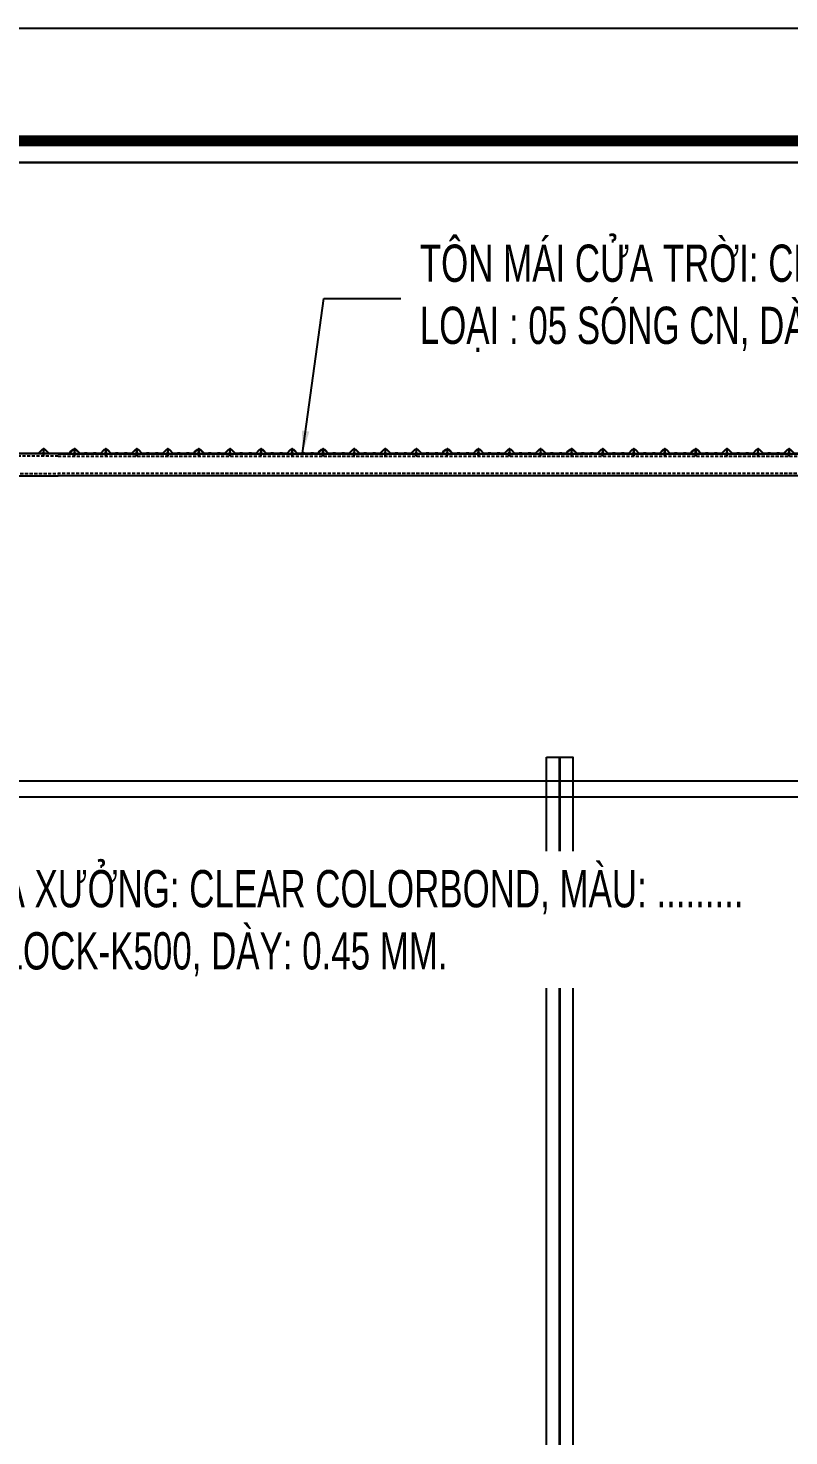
# Model space of a CAD drawing. Header units: inches. Extents: x 315041 to 662841, y -45540 to -35018.
# Drawn here: x 330982.1 to 331043.3, y -36274.4 to -36161.1 of the extents above; entities that cross this region are included whole.
import ezdxf

# ---------------------------------------------------------------- set-up
doc = ezdxf.new("R2010")
doc.units = ezdxf.units.IN
doc.header["$MEASUREMENT"] = 0
doc.linetypes.add('HIDDEN', pattern=[0.375, 0.25, -0.125])
for name, color, linetype in [('2', 2, 'Continuous'), ('3', 3, 'Continuous'), ('7', 7, 'Continuous'), ('BAO KHUNG', 31, 'Continuous'), ('STRUCTURE', 1, 'Continuous')]:
    doc.layers.add(name, color=color, linetype=linetype)
doc.styles.add('ST1H', font='vnshxh.shx', dxfattribs={"width": 0.7})
doc.dimstyles.new('3', dxfattribs={"dimtxt": 3.5, "dimasz": 1.8, "dimexe": 1, "dimexo": 0, "dimgap": 1, "dimtad": 1, "dimdec": 0, "dimlfac": 3, "dimzin": 0, "dimdsep": 46, "dimtxsty": 'ST1H', "dimblk": 'OBLIQUE', "dimcen": 1, "dimdle": 1, "dimclrd": 8, "dimclre": 8, "dimclrt": 3, "dimadec": 0, "dimazin": 0, "dimtfac": 1, "dimtdec": 0, "dimtix": 1, "dimtofl": 0, "dimtmove": 1, "dimatfit": 3, "dimfxl": 0.18, "dimtolj": 1, "dimtzin": 0, "dimlwd": -1, "dimlwe": -1, "dimarcsym": 1})

# ---------------------------------------------------------------- blocks, each defined once
blk = doc.blocks.new('A$C26A6701F')
at = {"layer": 'STRUCTURE', "color": 1, "linetype": 'Continuous'}
for p, q in [((0, 17.2), (1.3, 17.5)), ((0, 17.1), (0, 17.2)), ((0, 17.2), (4, 17.2)), ((4, 17.1), (0, 17.1)), ((3.9, 16.7), (0.1, 16.7)), ((0.4, 17.8), (3.6, 17.8)), ((0.4, 17.6), (1.2, 17.6)), ((0.9, 17.8), (0.9, 18.8)), ((1, 17.8), (1, 18.6)), ((1, 6.2), (2.8, 6.5)), ((1.3, 6.4), (1, 6.2)), ((1, 6.2), (1.3, 6.1)), ((1.3, 6), (1, 5.8)), ((1, 5.8), (2.8, 6)), ((1, 5.8), (1.3, 5.6)), ((1, 5.3), (2.8, 5.6)), ((1.3, 5.5), (1, 5.3)), ((1, 5.3), (1.3, 5.2)), ((1, 4.8), (2.8, 5.1)), ((1.3, 5), (1, 4.8)), ((1, 4.8), (1.3, 4.7)), ((1, 4.3), (2.8, 4.6)), ((1.3, 4.5), (1, 4.3)), ((1, 4.3), (1.3, 4.2)), ((1.3, 4.1), (1, 3.9)), ((1, 3.9), (2.8, 4.1)), ((1, 3.9), (1.3, 3.8)), ((1.3, 3.6), (1, 3.4)), ((1, 3.4), (2.3, 3.6)), ((1, 3.4), (1.3, 3.3)), ((1.1, 18.9), (2.9, 18.9)), ((1.2, 16.7), (1.1, 16.7)), ((1.1, 16.7), (1.4, 16.6)), ((1.1, 16.7), (1.4, 16.7)), ((1.1, 16.2), (2.9, 16.5)), ((1.4, 16.4), (1.1, 16.2)), ((1.1, 16.2), (1.4, 16.1)), ((1.1, 15.7), (2.9, 16)), ((1.4, 15.9), (1.1, 15.7)), ((1.1, 15.7), (1.4, 15.6)), ((1.4, 15.5), (1.1, 15.2)), ((1.1, 15.2), (2.9, 15.5)), ((1.1, 15.2), (1.4, 15.1)), ((1.4, 15), (1.1, 14.8)), ((1.1, 14.8), (2.9, 15)), ((1.1, 14.8), (1.4, 14.7)), ((1.1, 14.3), (2.9, 14.6)), ((1.4, 14.5), (1.1, 14.3)), ((1.1, 14.3), (1.4, 14.2)), ((1.1, 13.8), (2.9, 14.1)), ((1.4, 14), (1.1, 13.8)), ((1.1, 13.8), (1.4, 13.7)), ((1.4, 13.6), (1.1, 13.3)), ((1.1, 13.3), (2.9, 13.6)), ((1.1, 13.3), (1.4, 13.2)), ((1.1, 12.9), (2.9, 13.2)), ((1.4, 13.1), (1.1, 12.9)), ((1.1, 12.9), (1.4, 12.8)), ((1.1, 12.4), (2.9, 12.7)), ((1.4, 12.6), (1.1, 12.4)), ((1.1, 12.4), (1.4, 12.3)), ((1.1, 11.9), (2.9, 12.2)), ((1.4, 12.1), (1.1, 11.9)), ((1.1, 11.9), (1.4, 11.8)), ((1.4, 11.7), (1.1, 11.5)), ((1.1, 11.5), (2.9, 11.7)), ((1.1, 11.5), (1.4, 11.3)), ((1.1, 11), (2.9, 11.3)), ((1.4, 11.2), (1.1, 11)), ((1.1, 11), (1.3, 10.9)), ((1.1, 10.5), (2.9, 10.8)), ((1.4, 10.7), (1.1, 10.5)), ((1.1, 10.5), (1.3, 10.4)), ((1.1, 10), (2.9, 10.3)), ((1.3, 10.2), (1.1, 10)), ((1.1, 10), (1.3, 9.9)), ((1.3, 9.8), (1.1, 9.6)), ((1.1, 9.6), (2.9, 9.8)), ((1.1, 9.6), (1.3, 9.4)), ((1.1, 9.1), (2.8, 9.4)), ((1.3, 9.3), (1.1, 9.1)), ((1.1, 9.1), (1.3, 9)), ((1.1, 8.6), (2.8, 8.9)), ((1.3, 8.8), (1.1, 8.6)), ((1.1, 8.6), (1.3, 8.5)), ((1.1, 8.1), (2.8, 8.4)), ((1.3, 8.3), (1.1, 8.1)), ((1.1, 8.1), (1.3, 8)), ((1.3, 7.9), (1.1, 7.7)), ((1.1, 7.7), (2.8, 7.9)), ((1.1, 7.7), (1.3, 7.5)), ((1.1, 7.2), (2.8, 7.5)), ((1.3, 7.4), (1.1, 7.2)), ((1.1, 7.2), (1.3, 7.1)), ((1.1, 6.7), (2.8, 7)), ((1.3, 6.9), (1.1, 6.7)), ((1.1, 6.7), (1.3, 6.6)), ((1.2, 17.6), (2.8, 17.6)), ((1.3, 17.5), (1.3, 17.6)), ((1.3, 17.5), (2.7, 17.5)), ((1.3, 10.7), (1.3, 10.9)), ((1.3, 10.4), (2.7, 10.6)), ((2.7, 10.4), (1.3, 10.2)), ((1.3, 10.2), (1.3, 10.4)), ((1.3, 9.9), (2.7, 10.1)), ((2.7, 9.9), (1.3, 9.8)), ((1.3, 9.9), (1.3, 9.8)), ((1.3, 9.4), (2.7, 9.6)), ((2.6, 9.5), (1.3, 9.3)), ((1.3, 9.3), (1.3, 9.4)), ((1.3, 9), (2.7, 9.2)), ((2.6, 9), (1.3, 8.8)), ((1.3, 8.8), (1.3, 9)), ((1.3, 8.5), (2.7, 8.7)), ((2.6, 8.5), (1.3, 8.3)), ((1.3, 8.3), (1.3, 8.5)), ((1.3, 8), (2.7, 8.2)), ((2.6, 8), (1.3, 7.9)), ((1.3, 7.9), (1.3, 8)), ((1.3, 7.5), (2.7, 7.7)), ((2.6, 7.6), (1.3, 7.4)), ((1.3, 7.4), (1.3, 7.5)), ((1.3, 7.1), (2.7, 7.3)), ((2.6, 7.1), (1.3, 6.9)), ((1.3, 6.9), (1.3, 7.1)), ((1.3, 6.6), (2.7, 6.8)), ((2.6, 6.6), (1.3, 6.4)), ((1.3, 6.4), (1.3, 6.6)), ((1.3, 6.1), (2.6, 6.3)), ((2.6, 6.1), (1.3, 6)), ((1.3, 6), (1.3, 6.1)), ((1.3, 5.6), (2.6, 5.8)), ((2.6, 5.7), (1.3, 5.5)), ((1.3, 5.5), (1.3, 5.6)), ((1.3, 5.2), (2.6, 5.4)), ((2.6, 5.2), (1.3, 5)), ((1.3, 5), (1.3, 5.2)), ((1.3, 4.7), (2.6, 4.9)), ((2.6, 4.7), (1.3, 4.5)), ((1.3, 4.5), (1.3, 4.7)), ((1.3, 4.2), (2.6, 4.4)), ((2.6, 4.3), (1.3, 4.1)), ((1.3, 4.1), (1.3, 4.2)), ((1.3, 3.8), (2.6, 3.9)), ((1.3, 3.6), (1.3, 3.8)), ((2.3, 3.7), (1.3, 3.6)), ((1.3, 3.3), (2.2, 3.4)), ((1.3, 0.6), (1.3, 3.3)), ((1.3, 0.6), (1.4, 0.8)), ((1.3, 0.6), (1.9, 0)), ((1.4, 16.6), (2.4, 16.7)), ((2.7, 16.6), (1.4, 16.4)), ((1.4, 16.4), (1.4, 16.6)), ((1.4, 16.1), (2.7, 16.3)), ((2.7, 16.1), (1.4, 15.9)), ((1.4, 15.9), (1.4, 16.1)), ((1.4, 15.6), (2.7, 15.8)), ((2.7, 15.6), (1.4, 15.5)), ((1.4, 15.5), (1.4, 15.6)), ((1.4, 15.1), (2.7, 15.3)), ((2.7, 15.2), (1.4, 15)), ((1.4, 15), (1.4, 15.1)), ((1.4, 14.7), (2.7, 14.9)), ((2.7, 14.7), (1.4, 14.5)), ((1.4, 14.5), (1.4, 14.7)), ((1.4, 14.2), (2.7, 14.4)), ((2.7, 14.2), (1.4, 14)), ((1.4, 14), (1.4, 14.2)), ((1.4, 13.7), (2.7, 13.9)), ((2.7, 13.7), (1.4, 13.6)), ((1.4, 13.6), (1.4, 13.7)), ((1.4, 13.2), (2.7, 13.4)), ((2.7, 13.3), (1.4, 13.1)), ((1.4, 13.2), (1.4, 13.1)), ((1.4, 12.8), (2.7, 13)), ((2.7, 12.8), (1.4, 12.6)), ((1.4, 12.6), (1.4, 12.8)), ((1.4, 12.3), (2.7, 12.5)), ((2.7, 12.3), (1.4, 12.1)), ((1.4, 12.1), (1.4, 12.3)), ((1.4, 11.8), (2.7, 12)), ((2.7, 11.8), (1.4, 11.7)), ((1.4, 11.7), (1.4, 11.8)), ((1.4, 11.3), (2.7, 11.5)), ((2.7, 11.4), (1.4, 11.2)), ((1.4, 11.2), (1.4, 11.3)), ((1.3, 10.9), (2.7, 11.1)), ((2.7, 10.9), (1.4, 10.7)), ((1.7, 0.8), (2, 0)), ((1.9, 18.6), (2, 17.8)), ((2, 17.8), (2.1, 18.6)), ((2, 0), (2.6, 0.6)), ((2, 0.1), (2.3, 0.6)), ((2.4, 1), (2.6, 3.7)), ((2.6, 3.8), (2.5, 3.8)), ((2.5, 3.6), (2.8, 3.7)), ((2.5, 3.5), (2.6, 3.5)), ((2.6, 9.5), (2.7, 9.6)), ((2.6, 9.5), (2.8, 9.4)), ((2.6, 9), (2.6, 9.2)), ((2.6, 9), (2.8, 8.9)), ((2.6, 8.5), (2.6, 8.7)), ((2.6, 8.5), (2.8, 8.4)), ((2.6, 8), (2.6, 8.2)), ((2.6, 8), (2.8, 7.9)), ((2.6, 7.6), (2.6, 7.7)), ((2.6, 7.6), (2.8, 7.5)), ((2.6, 7.1), (2.6, 7.3)), ((2.6, 7.1), (2.8, 7)), ((2.6, 6.6), (2.6, 6.8)), ((2.6, 6.6), (2.8, 6.5)), ((2.6, 6.3), (2.8, 6.5)), ((2.6, 6.1), (2.6, 6.3)), ((2.6, 6.1), (2.8, 6)), ((2.6, 5.8), (2.8, 6)), ((2.6, 5.7), (2.6, 5.8)), ((2.6, 5.7), (2.8, 5.6)), ((2.6, 5.4), (2.8, 5.6)), ((2.6, 5.2), (2.6, 5.4)), ((2.6, 5.2), (2.8, 5.1)), ((2.6, 4.9), (2.8, 5.1)), ((2.6, 4.7), (2.6, 4.9)), ((2.6, 4.7), (2.8, 4.6)), ((2.6, 4.4), (2.8, 4.6)), ((2.6, 4.3), (2.6, 4.4)), ((2.8, 4.1), (2.6, 4.3)), ((2.6, 3.9), (2.8, 4.1)), ((2.6, 3.8), (2.6, 3.9)), ((2.8, 3.7), (2.6, 3.8)), ((2.6, 3.5), (2.8, 3.7)), ((2.6, 0.6), (2.6, 3.5)), ((2.7, 17.5), (2.7, 17.6)), ((2.7, 17.5), (4, 17.2)), ((2.7, 16.6), (2.7, 16.7)), ((2.7, 16.6), (2.9, 16.5)), ((2.7, 16.3), (2.9, 16.5)), ((2.7, 16.1), (2.7, 16.3)), ((2.7, 16.1), (2.9, 16)), ((2.7, 15.8), (2.9, 16)), ((2.7, 15.6), (2.7, 15.8)), ((2.7, 15.6), (2.9, 15.5)), ((2.7, 15.3), (2.9, 15.5)), ((2.7, 15.2), (2.7, 15.3)), ((2.7, 15.2), (2.9, 15)), ((2.7, 14.9), (2.9, 15)), ((2.7, 14.7), (2.7, 14.9)), ((2.7, 14.7), (2.9, 14.6)), ((2.7, 14.4), (2.9, 14.6)), ((2.7, 14.2), (2.7, 14.4)), ((2.7, 14.2), (2.9, 14.1)), ((2.7, 13.9), (2.9, 14.1)), ((2.7, 13.7), (2.7, 13.9)), ((2.7, 13.7), (2.9, 13.6)), ((2.7, 13.4), (2.9, 13.6)), ((2.7, 13.4), (2.7, 13.3)), ((2.7, 13.3), (2.9, 13.2)), ((2.7, 13), (2.9, 13.2)), ((2.7, 12.8), (2.7, 13)), ((2.7, 12.8), (2.9, 12.7)), ((2.7, 12.5), (2.9, 12.7)), ((2.7, 12.3), (2.7, 12.5)), ((2.7, 12.3), (2.9, 12.2)), ((2.7, 12), (2.9, 12.2)), ((2.7, 11.8), (2.7, 12)), ((2.7, 11.8), (2.9, 11.7)), ((2.7, 11.5), (2.9, 11.7)), ((2.7, 11.4), (2.7, 11.5)), ((2.7, 11.4), (2.9, 11.3)), ((2.7, 11.1), (2.9, 11.3)), ((2.7, 10.9), (2.7, 11.1)), ((2.7, 10.9), (2.9, 10.8)), ((2.7, 10.6), (2.9, 10.8)), ((2.7, 10.4), (2.7, 10.6)), ((2.7, 10.4), (2.9, 10.3)), ((2.7, 10.1), (2.9, 10.3)), ((2.7, 10.1), (2.7, 9.9)), ((2.7, 9.9), (2.9, 9.8)), ((2.7, 9.6), (2.9, 9.8)), ((2.7, 9.2), (2.8, 9.4)), ((2.7, 8.7), (2.8, 8.9)), ((2.7, 8.2), (2.8, 8.4)), ((2.7, 7.7), (2.8, 7.9)), ((2.7, 7.3), (2.8, 7.5)), ((2.7, 6.8), (2.8, 7)), ((2.8, 17.6), (3.6, 17.6)), ((3, 18.6), (3, 17.8)), ((3.1, 17.8), (3.1, 18.8)), ((4, 17.2), (4, 17.1))]:
    blk.add_line(p, q, dxfattribs=at)
for centre, major_axis, ratio, start_param, end_param in [((-1.1, 16.7), (-0.822, 0.822), 1, 3.915086, 4.236522), ((0.4, 17.7), (0.0956, 0.0956), 1, 0.954633, 3.757756), ((1.1, 18.8), (-0.0943, 0.0943), 1, -0.785398, 0.785398), ((1.5, 18), (0.508, 0.508), 1, 0.131933, 1.438864), ((1.5, 0.7), (0.111, 0.111), 1, 6.085329, 8.011019), ((1.9, 0.1), (0.0625, 0.0625), 1, 3.247504, 4.535451), ((2.5, 18), (0.508, 0.508), 1, 0.131933, 1.438864), ((1.8, 3.7), (0.363, 0.363), 1, 4.808661, 5.407478), ((2.4, 3.7), (0.0836, 0.0836), 1, 5.766736, 8.502032), ((1.8, 1), (0.416, 0.416), 1, 4.859665, 5.449971), ((2.9, 18.8), (-0.0943, 0.0943), 1, 3.926991, 5.497787), ((3.6, 17.7), (-0.1, 0.1), 1, 2.701137, 5.152845), ((5.1, 16.7), (-1.15, 0.17), 0.90746, -0.177273, 0.177273)]:
    blk.add_ellipse(centre, major_axis=major_axis, ratio=ratio, start_param=start_param, end_param=end_param, dxfattribs=at)
blk = doc.blocks.new('A$C447833C5')
at = {"color": 3, "ltscale": 15}
blk.add_lwpolyline([(363.6, 6.1), (359.5, 6.1), (349.2, 16.4), (342.8, 16.4), (340, 13.8), (338.3, 13.8), (331.8, 6.1), (321, 6.1), (319.8, 6.7), (313.3, 6.7), (312.1, 6.1), (296.9, 6.1), (295.7, 6.7), (289.2, 6.7), (288, 6.1), (277.2, 6.1), (266.8, 16.4), (258.8, 16.4), (248.4, 6.1), (237.6, 6.1), (236.4, 6.7), (229.9, 6.7), (228.7, 6.1), (213.5, 6.1), (212.3, 6.7), (205.8, 6.7), (204.6, 6.1), (193.9, 6.1), (183.6, 16.4), (175.5, 16.4), (165.2, 6.1), (154.4, 6.1), (153.1, 6.7), (146.6, 6.7), (145.4, 6.1), (130.2, 6.1), (129, 6.7), (122.5, 6.7), (121.3, 6.1), (110.6, 6.1), (100.2, 16.4), (92.1, 16.4), (81.8, 6.1), (70.9, 6.1), (69.7, 6.7), (63.2, 6.7), (62, 6.1), (46.8, 6.1), (45.6, 6.7), (39.1, 6.7), (37.9, 6.1), (27.1, 6.1), (16.8, 16.4), (8.8, 16.4), (1.9, 11.2), (0.3, 6), (0, 6), (1.6, 11.3), (8.6, 16.7), (17, 16.7), (27.3, 6.4), (37.8, 6.4), (39, 7), (45.7, 7), (46.9, 6.4), (61.9, 6.4), (63.1, 7), (69.8, 7), (71, 6.4), (81.6, 6.4), (92, 16.7), (100.3, 16.7), (110.7, 6.4), (121.3, 6.4), (122.5, 7), (129.1, 7), (130.3, 6.4), (145.4, 6.4), (146.6, 7), (153.2, 7), (154.4, 6.4), (165.1, 6.4), (175.4, 16.7), (183.7, 16.7), (194, 6.4), (204.5, 6.4), (205.7, 7), (212.4, 7), (213.6, 6.4), (228.6, 6.4), (229.8, 7), (236.5, 7), (237.7, 6.4), (248.2, 6.4), (258.6, 16.7), (267, 16.7), (277.3, 6.4), (287.9, 6.4), (289.1, 7), (295.7, 7), (297, 6.4), (312, 6.4), (313.2, 7), (319.9, 7), (321.1, 6.4), (331.6, 6.4), (338.2, 14.1), (339.9, 14.1), (342.7, 16.7), (349.3, 16.7), (359.6, 6.4), (363.6, 6.4)], close=True, dxfattribs=at)
at = {"color": 9, "linetype": 'Continuous', "extrusion": (3.8442e-21, -5.24939e-09, 1)}
for p in [(94.2, 0, 0), (177.5, 0, 0), (260.8, 0, 0), (344, 0, 0)]:
    blk.add_blockref('A$C26A6701F', p, dxfattribs=at)
blk = doc.blocks.new('A$C75D82031')
at = {"layer": '2', "color": 157, "linetype": 'Continuous'}
blk.add_lwpolyline([(0, 420), (594, 420), (594, 0), (0, 0)], close=True, dxfattribs=at)
at = {"layer": '7', "color": 147, "linetype": 'Continuous'}
blk.add_lwpolyline([(12.33, 57.61), (581.67, 57.61), (581.67, 409.19), (12.33, 409.19)], close=True, dxfattribs=at)
at = {"layer": 'BAO KHUNG', "color": 167, "linetype": 'Continuous', "const_width": 0.871}
blk.add_lwpolyline([(10.59, 9.07), (583.41, 9.07), (583.41, 410.93), (10.59, 410.93)], close=True, dxfattribs=at)
blk = doc.blocks.new('_Oblique')
at = {"color": 0, "linetype": 'ByBlock', "lineweight": -2}
blk.add_line((-0.5, -0.5), (0.5, 0.5), dxfattribs=at)

msp = doc.modelspace()

# ---------------------------------------------------------------- linework, layer by layer
at = {"color": 8}
msp.add_lwpolyline([(330809.7734, -36171.9399), (331379.1113, -36171.9399), (331379.1113, -36523.5197), (330809.7734, -36523.5197)], close=True, dxfattribs=at)
at = {"color": 94}
for points in [[(330984.4999, -36195.3746), (330975.4539, -36195.3746), (330975.4539, -36197.1746), (330984.4999, -36197.1746)], [(330984.4999, -36195.3896), (330975.4539, -36195.3896)], [(330984.4999, -36195.3746), (331236.7041, -36195.3746), (331236.7041, -36197.1746), (330984.4999, -36197.1746)], [(330984.4999, -36195.3896), (331236.7041, -36195.3896)], [(330975.4539, -36197.1596), (330984.4999, -36197.1596)], [(331236.7041, -36197.1596), (330984.4999, -36197.1596)]]:
    msp.add_lwpolyline(points, dxfattribs=at)
at = {"color": 94, "linetype": 'HIDDEN'}
for points in [[(330984.4999, -36195.5746), (330975.4539, -36195.5746)], [(330984.4999, -36195.5746), (331236.7041, -36195.5746)], [(330975.4539, -36196.9746), (330984.4999, -36196.9746)], [(331236.7041, -36196.9746), (330984.4999, -36196.9746)]]:
    msp.add_lwpolyline(points, dxfattribs=at)
at = {"color": 3, "ltscale": 15}
msp.add_lwpolyline([(330981.8624, -36195.3646), (330982.3134, -36195.3646), (330982.3497, -36195.3467), (330982.5493, -36195.3467), (330982.5856, -36195.3646), (330982.9016, -36195.3646), (330983.2132, -36195.0551), (330983.4632, -36195.0551), (330983.7747, -36195.3646), (330984.0908, -36195.3646), (330984.127, -36195.3467), (330984.3267, -36195.3467), (330984.3629, -36195.3646), (330984.814, -36195.3646), (330984.8502, -36195.3467), (330985.0499, -36195.3467), (330985.0861, -36195.3646), (330985.4022, -36195.3646), (330985.5999, -36195.1338), (330985.6498, -36195.1338), (330985.7342, -36195.0551), (330985.9339, -36195.0551), (330986.2423, -36195.3641), (330986.361, -36195.3641), (330986.361, -36195.3746), (330986.239, -36195.3746), (330985.9299, -36195.0651), (330985.7381, -36195.0651), (330985.6538, -36195.1438), (330985.6045, -36195.1438), (330985.4068, -36195.3746), (330985.0838, -36195.3746), (330985.0475, -36195.3567), (330984.8525, -36195.3567), (330984.8163, -36195.3746), (330984.3606, -36195.3746), (330984.3244, -36195.3567), (330984.1294, -36195.3567), (330984.0931, -36195.3746), (330983.7706, -36195.3746), (330983.4591, -36195.0651), (330983.2173, -36195.0651), (330982.9058, -36195.3746), (330982.5832, -36195.3746), (330982.547, -36195.3567), (330982.352, -36195.3567), (330982.3158, -36195.3746), (330981.8601, -36195.3746)], dxfattribs=at)
at = {"layer": '2', "color": 9}
for p, q in [((331023.8191, -36219.8241), (331025.9391, -36219.8241)), ((331024.8491, -36474.9883), (331024.8491, -36219.8241)), ((331024.9091, -36474.9883), (331024.9091, -36219.8241))]:
    msp.add_line(p, q, dxfattribs=at)
for points in [[(331023.8191, -36219.8241), (331025.9391, -36219.8241), (331025.9391, -36474.9883), (331023.8191, -36474.9883)], [(330977.6091, -36223.0087), (331234.5491, -36223.0087), (331234.5491, -36221.7387), (330977.6091, -36221.7387)]]:
    msp.add_lwpolyline(points, close=True, dxfattribs=at)

# ---------------------------------------------------------------- block references
at = {"color": 1}
msp.add_blockref('A$C75D82031', (330797.4423, -36581.1298), dxfattribs=at)
at = {"color": 9, "linetype": 'Continuous', "extrusion": (3.8442e-21, -5.24939e-09, 1), "xscale": 0.03000000002793968, "yscale": 0.02999999999883585, "zscale": 0.03}
for p in [(330983.2779, -36195.5561, 0.0002), (330985.774, -36195.5564, 0.0002)]:
    msp.add_blockref('A$C26A6701F', p, dxfattribs=at)
at = {"color": 8, "xscale": 0.03000000002793968, "yscale": 0.02999999999883585, "zscale": 0.03}
for p in [(330985.4542, -36195.5564), (330995.4542, -36195.5564), (331005.4542, -36195.5564), (331015.4542, -36195.5564), (331025.4542, -36195.5564), (331035.4542, -36195.5564)]:
    msp.add_blockref('A$C447833C5', p, dxfattribs=at)

# ---------------------------------------------------------------- leaders
at = {"color": 9}
msp.add_leader([(331004.1823, -36195.3467), (331005.8825, -36182.8801), (331013.6123, -36182.8801)], dimstyle='3', override={"dimgap": 1, "dimtad": 0}, dxfattribs=at)

# ---------------------------------------------------------------- next in the draw order: texts
at = {"layer": '3', "char_height": 3, "attachment_point": 4, "style": 'ST1H', "bg_fill": 2}
for s, insert in [('\\A1;t«n m¸i cöa trêi: CLEAR COLORBOND, mµu: .........\\PLo¹i : 05 sãng cn, dµy: 0.45 mm.', (331013.6123, -36182.8801)), ('\\A1;t«n m¸i nhµ x\xadëng: CLEAR COLORBOND, mµu: .........\\PLo¹i : SEAMLOCK-K500, dµy: 0.45 mm.', (330963.4128, -36233.2317))]:
    msp.add_mtext(s, dxfattribs=dict(at, insert=insert))

doc.saveas('drawing.dxf')
